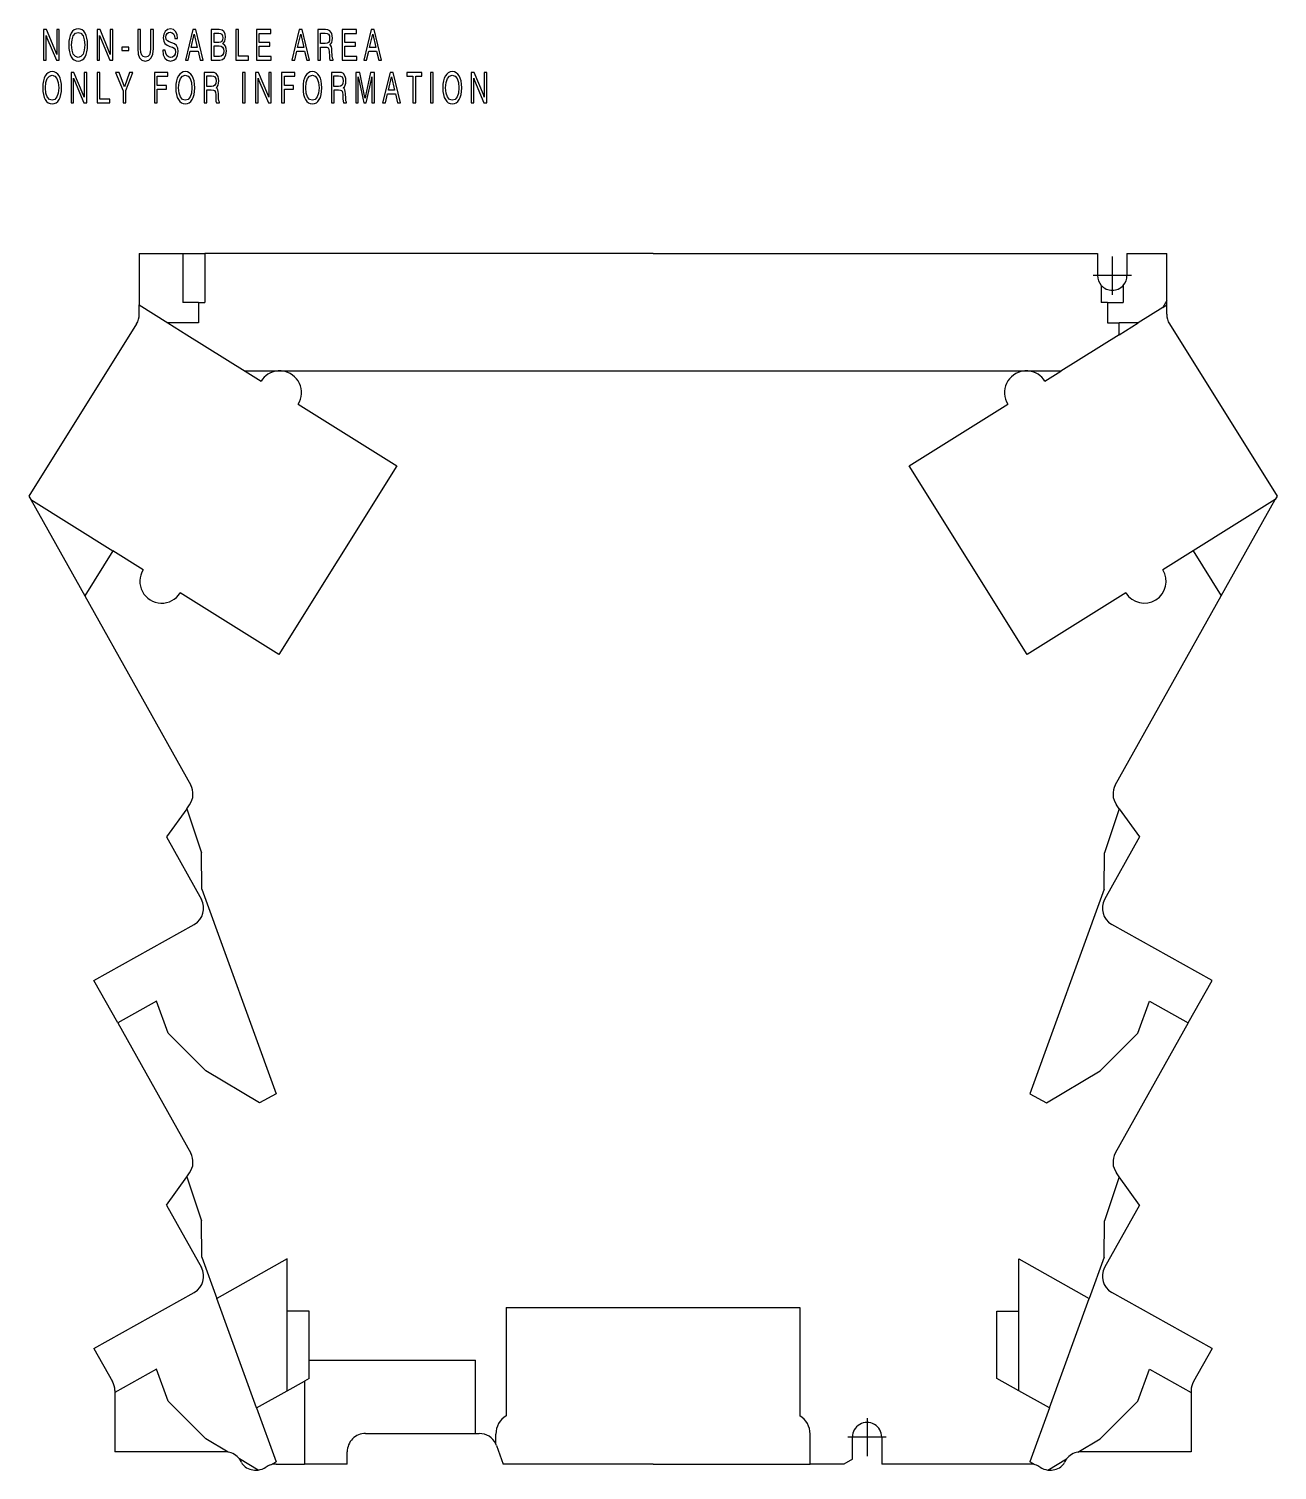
# Model space of a CAD drawing. Extents: x 57 to 160, y 105 to 223.
import ezdxf

# ---------------------------------------------------------------- set-up
doc = ezdxf.new("R2010")
doc.units = 0
doc.linetypes.add('DASHDOT', pattern=[18.5, 12, -3, 0.5, -3])
doc.linetypes.add('DASHED', pattern=[15, 12, -3])
doc.layers.get('0').update_dxf_attribs({"linetype": 'CONTINUOUS'})

msp = doc.modelspace()

# ---------------------------------------------------------------- linework, layer by layer
at = {"color": 7}
for p, q in [((66.529427, 204.722687), (70.079422, 204.722687)), ((66.529427, 204.722687), (66.529427, 200.523499)), ((70.079422, 204.722687), (71.879425, 204.722687)), ((70.079422, 204.722687), (70.079422, 200.722687)), ((108.529427, 204.722687), (71.879425, 204.722687)), ((71.879425, 204.722687), (71.879425, 200.722687)), ((108.529427, 204.722687), (144.879425, 204.722687)), ((144.879425, 204.722687), (144.879425, 202.922699)), ((147.279419, 204.722687), (150.529419, 204.722687)), ((147.279419, 204.722687), (147.279419, 202.922699)), ((150.529419, 200.90242), (150.529419, 204.722687)), ((145.179428, 202.128967), (145.179428, 200.722687)), ((146.979431, 202.128967), (146.979431, 200.722687)), ((66.529427, 199.765427), (66.529427, 200.523499)), ((66.529427, 200.523499), (68.851196, 199.072693)), ((71.379425, 200.722687), (70.079422, 200.722687)), ((71.379425, 200.722687), (71.379425, 199.072693)), ((71.379425, 200.722687), (71.879425, 200.722687)), ((145.679428, 200.722687), (145.179428, 200.722687)), ((145.679428, 200.722687), (146.979431, 200.722687)), ((145.679428, 200.722687), (145.679428, 199.072693)), ((150.529419, 200.90242), (150.202652, 200.318924)), ((150.202652, 200.318924), (150.529419, 200.523117)), ((150.529419, 200.523117), (150.529419, 200.90242)), ((150.529419, 199.765427), (150.529419, 200.523117)), ((150.202652, 200.318924), (148.208267, 199.072693)), ((66.301498, 198.970551), (57.49818, 184.882294)), ((70.429428, 199.072693), (68.851196, 199.072693)), ((68.851196, 199.072693), (70.429428, 198.086517)), ((71.379425, 199.072693), (70.429428, 199.072693)), ((70.429428, 198.086517), (75.172523, 195.122696)), ((146.629425, 198.086121), (141.886948, 195.122696)), ((145.679428, 199.072693), (146.629425, 199.072693)), ((146.629425, 198.086121), (148.208267, 199.072693)), ((146.629425, 198.086121), (146.629425, 199.072693)), ((148.208267, 199.072693), (146.629425, 199.072693)), ((150.757355, 198.970551), (159.560669, 184.882294)), ((77.763382, 195.122696), (75.172523, 195.122696)), ((75.172523, 195.122696), (76.489456, 194.299789)), ((138.818024, 195.122696), (78.24305, 195.122696)), ((141.886948, 195.122696), (139.293579, 195.122696)), ((140.56958, 194.2995), (141.886948, 195.122696)), ((79.516983, 192.407974), (87.583954, 187.367172)), ((129.47287, 187.365509), (137.542038, 192.4077)), ((87.583954, 187.367172), (77.939423, 171.932693)), ((139.117401, 171.93103), (129.47287, 187.365509)), ((57.49818, 184.882294), (57.65023, 184.610794)), ((57.65023, 184.610794), (64.372864, 180.410034)), ((57.65023, 184.610794), (62.068241, 176.721863)), ((159.408295, 184.610199), (152.686157, 180.409744)), ((154.990616, 176.721863), (159.408295, 184.610199)), ((159.560669, 184.882294), (159.408295, 184.610199)), ((64.372864, 180.410034), (62.068241, 176.721863)), ((66.844925, 178.865311), (64.372864, 180.410034)), ((152.686157, 180.409744), (150.214111, 178.865036)), ((152.686157, 180.409744), (154.990616, 176.721863)), ((77.939423, 171.932693), (69.872452, 176.973495)), ((147.186569, 176.973221), (139.117401, 171.93103)), ((62.068241, 176.721863), (70.73056, 161.254181)), ((146.328293, 161.254181), (154.990616, 176.721863)), ((70.406609, 159.321808), (68.742996, 157.010895)), ((70.406609, 159.321808), (70.639175, 159.644867)), ((70.406609, 159.321808), (71.618912, 155.725204)), ((146.652252, 159.321808), (145.439941, 155.725204)), ((146.652252, 159.321808), (146.419678, 159.644867)), ((146.652252, 159.321808), (148.315857, 157.010895)), ((68.742996, 157.010895), (71.601425, 151.906799)), ((148.315857, 157.010895), (145.457428, 151.906799)), ((71.629745, 152.755417), (71.618912, 155.725204)), ((145.429108, 152.755417), (145.439941, 155.725204)), ((71.629745, 152.755417), (77.729477, 135.99176)), ((145.429108, 152.755417), (139.329376, 135.99176)), ((62.824154, 145.272095), (71.02562, 149.865128)), ((154.234695, 145.272095), (146.033234, 149.865128)), ((64.765167, 141.806152), (62.824154, 145.272095)), ((152.293686, 141.806152), (154.234695, 145.272095)), ((67.928894, 143.577927), (64.765167, 141.806152)), ((68.880234, 140.96669), (67.928894, 143.577927)), ((148.178619, 140.96669), (149.129959, 143.577927)), ((149.129959, 143.577927), (152.293686, 141.806152)), ((64.765167, 141.806152), (70.73056, 131.154175)), ((152.293686, 141.806152), (146.328293, 131.154175)), ((71.97612, 137.883698), (68.880234, 140.96669)), ((145.082733, 137.883698), (148.178619, 140.96669)), ((76.34346, 135.269043), (71.97612, 137.883698)), ((140.715393, 135.269043), (145.082733, 137.883698)), ((77.729477, 135.99176), (76.34346, 135.269043)), ((139.329376, 135.99176), (140.715393, 135.269043)), ((68.742996, 126.910904), (70.406609, 129.221817)), ((70.406609, 129.221817), (70.639175, 129.544876)), ((70.406609, 129.221817), (71.618912, 125.625214)), ((146.652252, 129.221817), (145.439941, 125.625214)), ((146.652252, 129.221817), (146.419678, 129.544876)), ((148.315857, 126.910904), (146.652252, 129.221817)), ((68.742996, 126.910904), (71.601425, 121.806801)), ((148.315857, 126.910904), (145.457428, 121.806801)), ((71.629745, 122.655411), (71.618912, 125.625214)), ((145.429108, 122.655411), (145.439941, 125.625214)), ((71.629745, 122.655411), (72.862717, 119.266869)), ((145.429108, 122.655411), (144.196136, 119.266869)), ((78.629425, 122.496384), (72.862717, 119.266869)), ((78.629425, 118.222694), (78.629425, 122.496384)), ((138.429428, 118.222694), (138.429428, 122.496384)), ((138.429428, 122.496384), (144.196136, 119.266869)), ((62.824154, 115.172089), (71.02562, 119.765129)), ((76.119293, 110.316956), (72.862717, 119.266869)), ((140.93956, 110.316956), (144.196136, 119.266869)), ((154.234695, 115.172089), (146.033234, 119.765129)), ((80.429428, 118.222694), (78.629425, 118.222694)), ((78.629425, 111.722694), (78.629425, 118.222694)), ((80.429428, 114.222694), (80.429428, 118.222694)), ((96.529427, 118.532692), (96.529427, 109.673531)), ((96.529427, 118.532692), (120.529427, 118.532692)), ((120.529427, 118.532692), (120.529427, 109.673531)), ((136.629425, 112.722694), (136.629425, 118.222694)), ((136.629425, 118.222694), (138.429428, 118.222694)), ((138.429428, 111.722694), (138.429428, 118.222694)), ((62.824154, 115.172089), (64.338165, 112.468613)), ((154.234695, 115.172089), (152.720688, 112.468613)), ((67.928894, 113.477928), (64.529427, 111.574135)), ((68.880234, 110.866692), (67.928894, 113.477928)), ((80.429428, 112.722694), (80.429428, 114.222694)), ((80.429428, 114.222694), (94.029427, 114.222694)), ((94.029427, 108.222694), (94.029427, 114.222694)), ((148.178619, 110.866692), (149.129959, 113.477928)), ((149.129959, 113.477928), (152.529419, 111.574135)), ((78.629425, 111.714645), (80.029427, 112.49868)), ((80.429428, 112.722694), (80.029427, 112.49868)), ((80.029427, 112.49868), (80.029427, 105.722694)), ((138.429428, 111.714645), (136.629425, 112.722694)), ((64.529427, 111.73568), (64.529427, 111.574135)), ((64.529427, 111.574135), (64.529427, 106.722694)), ((71.97612, 107.783691), (68.880234, 110.866692)), ((76.119293, 110.316956), (78.629425, 111.722694)), ((78.629425, 111.722694), (78.629425, 111.714645)), ((140.93956, 110.316956), (138.429428, 111.722694)), ((138.429428, 111.722694), (138.429428, 111.714645)), ((145.082733, 107.783691), (148.178619, 110.866692)), ((152.529419, 111.73568), (152.529419, 111.574135)), ((152.529419, 111.574135), (152.529419, 106.722694)), ((76.119293, 110.316956), (77.729477, 105.891762)), ((140.93956, 110.316956), (139.329376, 105.891762)), ((73.784958, 106.700768), (71.97612, 107.783691)), ((85.029427, 108.222694), (94.029427, 108.222694)), ((94.029427, 108.222694), (94.32943, 108.222694)), ((95.679428, 107.376526), (95.679428, 108.172691)), ((121.379425, 105.722694), (121.379425, 108.172691)), ((124.829422, 106.122696), (124.829422, 107.922691)), ((127.229431, 107.922691), (127.229431, 105.722694)), ((143.273895, 106.700768), (145.082733, 107.783691)), ((73.529427, 106.722694), (64.529427, 106.722694)), ((76.235336, 105.233765), (74.711571, 106.146019)), ((83.529427, 105.722694), (83.529427, 106.722694)), ((95.738968, 107.235725), (96.289665, 105.722694)), ((124.829422, 106.122696), (124.136604, 105.722694)), ((140.823517, 105.233765), (142.34729, 106.146019)), ((152.529419, 106.722694), (143.529419, 106.722694)), ((77.28817, 105.661652), (77.729477, 105.891762)), ((77.711739, 105.722694), (80.029427, 105.722694)), ((83.529427, 105.722694), (80.029427, 105.722694)), ((108.529427, 105.722694), (96.289665, 105.722694)), ((108.529427, 105.722694), (121.379425, 105.722694)), ((124.136604, 105.722694), (121.379425, 105.722694)), ((139.347107, 105.722694), (127.229431, 105.722694)), ((139.770691, 105.661652), (139.329376, 105.891762))]:
    msp.add_line(p, q, dxfattribs=at)
at = {"color": 7, "linetype": 'DASHDOT'}
for p, q in [((146.079422, 204.482697), (146.079422, 201.362701)), ((147.639435, 202.922699), (144.519424, 202.922699)), ((126.029427, 109.482697), (126.029427, 106.362694)), ((127.589424, 107.922691), (124.469429, 107.922691))]:
    msp.add_line(p, q, dxfattribs=at)
at = {"color": 7, "linetype": 'DASHED'}
for p, q in [((78.243057, 195.122696), (77.763382, 195.122696)), ((139.293579, 195.122696), (138.818024, 195.122696))]:
    msp.add_line(p, q, dxfattribs=at)
at = {"color": 7}
for points in [[(58.701195, 220.543274), (58.911381, 220.543274), (58.911381, 222.570389), (58.972404, 222.386108), (59.747612, 220.543274), (59.987179, 220.543274), (59.987179, 223.043274), (59.776993, 223.043274), (59.776993, 221.016159), (59.702412, 221.228256), (58.943024, 223.043274), (58.701195, 223.043274)], [(60.762909, 221.791534), (60.774212, 221.492508), (60.814892, 221.231735), (60.880436, 221.005722), (60.968578, 220.817963), (61.079323, 220.668442), (61.210407, 220.560654), (61.361832, 220.498077), (61.5336, 220.47374), (61.703106, 220.498077), (61.85453, 220.560654), (61.985615, 220.668442), (62.096359, 220.817963), (62.184502, 221.005722), (62.247784, 221.231735), (62.286205, 221.492508), (62.302029, 221.791534), (62.288467, 222.087082), (62.247784, 222.34787), (62.182243, 222.573868), (62.096359, 222.761627), (61.985615, 222.911148), (61.85453, 223.018936), (61.703106, 223.084991), (61.5336, 223.109344), (61.361832, 223.084991), (61.210407, 223.018936), (61.079323, 222.911148), (60.968578, 222.761627), (60.880436, 222.573868), (60.814892, 222.34787), (60.774212, 222.087082)], [(60.99118, 221.791534), (61.02734, 222.222687), (61.135826, 222.546051), (61.30759, 222.744247), (61.5336, 222.813782), (61.757347, 222.744247), (61.929115, 222.546051), (62.035336, 222.222687), (62.073757, 221.791534), (62.035336, 221.356903), (61.929115, 221.033539), (61.757347, 220.835342), (61.5336, 220.769287), (61.30759, 220.835342), (61.135826, 221.033539), (61.02734, 221.356903)], [(63.077759, 220.543274), (63.287945, 220.543274), (63.287945, 222.570389), (63.348969, 222.386108), (64.124176, 220.543274), (64.363747, 220.543274), (64.363747, 223.043274), (64.153557, 223.043274), (64.153557, 221.016159), (64.078972, 221.228256), (63.319588, 223.043274), (63.077759, 223.043274)], [(66.40564, 221.492508), (66.441803, 221.043976), (66.557068, 220.727554), (66.746918, 220.539795), (67.015869, 220.47374), (67.300636, 220.539795), (67.50856, 220.731033), (67.635132, 221.04744), (67.67807, 221.492508), (67.67807, 223.043274), (67.456581, 223.043274), (67.456581, 221.489029), (67.429459, 221.183044), (67.352615, 220.970947), (67.223793, 220.8423), (67.040726, 220.800583), (66.8554, 220.8423), (66.726578, 220.967468), (66.649734, 221.183044), (66.627129, 221.489029), (66.627129, 223.043274), (66.40564, 223.043274)], [(68.442497, 221.36734), (68.492218, 220.984863), (68.61879, 220.706696), (68.815414, 220.536316), (69.079842, 220.477203), (69.339752, 220.536316), (69.536377, 220.69278), (69.660683, 220.939651), (69.703629, 221.266495), (69.667465, 221.537704), (69.570282, 221.742859), (69.407555, 221.871506), (69.197365, 221.961914), (68.975876, 222.041885), (68.822189, 222.121857), (68.731789, 222.236603), (68.704666, 222.427841), (68.727272, 222.587784), (68.799591, 222.716431), (68.910339, 222.796402), (69.06176, 222.827698), (69.215446, 222.792923), (69.33297, 222.692093), (69.409813, 222.528671), (69.445976, 222.309616), (69.656166, 222.309616), (69.61322, 222.643417), (69.497955, 222.893768), (69.317154, 223.053711), (69.075325, 223.109344), (68.833496, 223.053711), (68.650429, 222.900711), (68.532906, 222.667755), (68.494484, 222.368729), (68.528381, 222.09404), (68.630089, 221.906281), (68.801849, 221.777634), (69.039162, 221.676788), (69.23127, 221.600296), (69.371391, 221.523804), (69.455017, 221.409058), (69.484398, 221.228256), (69.455017, 221.040497), (69.375916, 220.894455), (69.249352, 220.804047), (69.077583, 220.772766), (68.903557, 220.811005), (68.772469, 220.932709), (68.686584, 221.116989), (68.654945, 221.36734)], [(70.296288, 220.543274), (70.524559, 220.543274), (70.698586, 221.290833), (71.338188, 221.290833), (71.509956, 220.543274), (71.749527, 220.543274), (71.143822, 223.043274), (70.899734, 223.043274)], [(72.416771, 220.543274), (73.106094, 220.543274), (73.336624, 220.595428), (73.508392, 220.748413), (73.616875, 220.981384), (73.655296, 221.290833), (73.63269, 221.513367), (73.571671, 221.690704), (73.474487, 221.819351), (73.345665, 221.892365), (73.445107, 221.979294), (73.519691, 222.100998), (73.56263, 222.250504), (73.578453, 222.434784), (73.544556, 222.699051), (73.449631, 222.890289), (73.29142, 223.00502), (73.072197, 223.043274), (72.416771, 223.043274)], [(74.412949, 220.543274), (75.445801, 220.543274), (75.445801, 220.85968), (74.636688, 220.85968), (74.636688, 223.043274), (74.412949, 223.043274)], [(76.122086, 220.543274), (77.299591, 220.543274), (77.299591, 220.856201), (76.341316, 220.856201), (76.341316, 221.694183), (77.20919, 221.694183), (77.20919, 221.986252), (76.341316, 221.986252), (76.341316, 222.73381), (77.281509, 222.73381), (77.281509, 223.043274), (76.122086, 223.043274)], [(79.004738, 220.543274), (79.233009, 220.543274), (79.407036, 221.290833), (80.046638, 221.290833), (80.218399, 220.543274), (80.45797, 220.543274), (79.852272, 223.043274), (79.608185, 223.043274)], [(81.125214, 223.043274), (81.125214, 220.543274), (81.344444, 220.543274), (81.344444, 221.614212), (81.701538, 221.614212), (81.873306, 221.603775), (81.97953, 221.55162), (82.038292, 221.433395), (82.063156, 221.21434), (82.076714, 220.887497), (82.088013, 220.689316), (82.119652, 220.543274), (82.375046, 220.543274), (82.375046, 220.612808), (82.320801, 220.713654), (82.300461, 220.904892), (82.282379, 221.315186), (82.266556, 221.489029), (82.237183, 221.624634), (82.182938, 221.718521), (82.097054, 221.781097), (82.191978, 221.874985), (82.262039, 222.003632), (82.304977, 222.160095), (82.320801, 222.351334), (82.304977, 222.546051), (82.266556, 222.716431), (82.110611, 222.956345), (81.945625, 223.029373), (81.755783, 223.043274)], [(83.125916, 220.543274), (84.303413, 220.543274), (84.303413, 220.856201), (83.345139, 220.856201), (83.345139, 221.694183), (84.213013, 221.694183), (84.213013, 221.986252), (83.345139, 221.986252), (83.345139, 222.73381), (84.285332, 222.73381), (84.285332, 223.043274), (83.125916, 223.043274)], [(84.889297, 220.543274), (85.117569, 220.543274), (85.291595, 221.290833), (85.931198, 221.290833), (86.102966, 220.543274), (86.342529, 220.543274), (85.736832, 223.043274), (85.492737, 223.043274)], [(70.766388, 221.582916), (71.021774, 222.685135), (71.272644, 221.582916)], [(72.63826, 221.99321), (72.63826, 222.758148), (73.042816, 222.758148), (73.180679, 222.73381), (73.277863, 222.664276), (73.336624, 222.54953), (73.356964, 222.386108), (73.334366, 222.208786), (73.273338, 222.083603), (73.16938, 222.014069), (73.024734, 221.99321)], [(72.63826, 220.845779), (72.63826, 221.715042), (73.060898, 221.715042), (73.221359, 221.690704), (73.336624, 221.614212), (73.404427, 221.482071), (73.429291, 221.294312), (73.406685, 221.099609), (73.341141, 220.960526), (73.232658, 220.873596), (73.085754, 220.845779)], [(79.474838, 221.582916), (79.730225, 222.685135), (79.981094, 221.582916)], [(81.342186, 222.751205), (81.71962, 222.751205), (81.880081, 222.73381), (81.997612, 222.671234), (82.067673, 222.54953), (82.092529, 222.344391), (82.067673, 222.132294), (81.99987, 221.996689), (81.882347, 221.92366), (81.71962, 221.902802), (81.342186, 221.902802)], [(85.359398, 221.582916), (85.614784, 222.685135), (85.865654, 221.582916)], [(65.114616, 221.325607), (65.661552, 221.325607), (65.661552, 221.600296), (65.114616, 221.600296)], [(58.633389, 218.291534), (58.644691, 217.992508), (58.685371, 217.731735), (58.750916, 217.505722), (58.839058, 217.317963), (58.949802, 217.168442), (59.080887, 217.060654), (59.232311, 216.998077), (59.404079, 216.97374), (59.573586, 216.998077), (59.72501, 217.060654), (59.856094, 217.168442), (59.966839, 217.317963), (60.054981, 217.505722), (60.118263, 217.731735), (60.156685, 217.992508), (60.172508, 218.291534), (60.158947, 218.587082), (60.118263, 218.84787), (60.052723, 219.073868), (59.966839, 219.261627), (59.856094, 219.411148), (59.72501, 219.518936), (59.573586, 219.584991), (59.404079, 219.609344), (59.232311, 219.584991), (59.080887, 219.518936), (58.949802, 219.411148), (58.839058, 219.261627), (58.750916, 219.073868), (58.685371, 218.84787), (58.644691, 218.587082)], [(58.86166, 218.291534), (58.89782, 218.722687), (59.006306, 219.046051), (59.17807, 219.244247), (59.404079, 219.313782), (59.627827, 219.244247), (59.799595, 219.046051), (59.905819, 218.722687), (59.944241, 218.291534), (59.905819, 217.856903), (59.799595, 217.533539), (59.627827, 217.335342), (59.404079, 217.269287), (59.17807, 217.335342), (59.006306, 217.533539), (58.89782, 217.856903)], [(60.948238, 217.043274), (61.158424, 217.043274), (61.158424, 219.070389), (61.219448, 218.886108), (61.994656, 217.043274), (62.234226, 217.043274), (62.234226, 219.543274), (62.024036, 219.543274), (62.024036, 217.516159), (61.949455, 217.728256), (61.190067, 219.543274), (60.948238, 219.543274)], [(63.080017, 217.043274), (64.112877, 217.043274), (64.112877, 217.35968), (63.303764, 217.35968), (63.303764, 219.543274), (63.080017, 219.543274)], [(65.419724, 217.043274), (65.419724, 218.069), (65.998306, 219.543274), (65.738396, 219.543274), (65.306725, 218.361084), (64.872787, 219.543274), (64.594795, 219.543274), (65.198235, 218.044662), (65.198235, 217.043274)], [(67.771255, 217.043274), (67.992744, 217.043274), (67.992744, 218.173309), (68.752129, 218.173309), (68.752129, 218.479294), (67.992744, 218.479294), (67.992744, 219.230347), (68.862877, 219.230347), (68.862877, 219.543274), (67.771255, 219.543274)], [(69.518822, 218.291534), (69.530121, 217.992508), (69.570801, 217.731735), (69.636345, 217.505722), (69.724487, 217.317963), (69.835236, 217.168442), (69.966316, 217.060654), (70.117744, 216.998077), (70.289513, 216.97374), (70.459015, 216.998077), (70.610443, 217.060654), (70.741524, 217.168442), (70.852272, 217.317963), (70.940414, 217.505722), (71.003693, 217.731735), (71.042114, 217.992508), (71.057938, 218.291534), (71.04438, 218.587082), (71.003693, 218.84787), (70.938156, 219.073868), (70.852272, 219.261627), (70.741524, 219.411148), (70.610443, 219.518936), (70.459015, 219.584991), (70.289513, 219.609344), (70.117744, 219.584991), (69.966316, 219.518936), (69.835236, 219.411148), (69.724487, 219.261627), (69.636345, 219.073868), (69.570801, 218.84787), (69.530121, 218.587082)], [(69.747093, 218.291534), (69.783249, 218.722687), (69.891739, 219.046051), (70.063499, 219.244247), (70.289513, 219.313782), (70.51326, 219.244247), (70.685028, 219.046051), (70.791245, 218.722687), (70.829666, 218.291534), (70.791245, 217.856903), (70.685028, 217.533539), (70.51326, 217.335342), (70.289513, 217.269287), (70.063499, 217.335342), (69.891739, 217.533539), (69.783249, 217.856903)], [(71.83593, 219.543274), (71.83593, 217.043274), (72.055161, 217.043274), (72.055161, 218.114212), (72.412247, 218.114212), (72.584015, 218.103775), (72.690239, 218.05162), (72.749001, 217.933395), (72.773865, 217.71434), (72.787422, 217.387497), (72.798721, 217.189316), (72.830368, 217.043274), (73.085754, 217.043274), (73.085754, 217.112808), (73.031509, 217.213654), (73.011169, 217.404892), (72.993088, 217.815186), (72.977272, 217.989029), (72.947891, 218.124634), (72.893646, 218.218521), (72.807762, 218.281097), (72.902687, 218.374985), (72.972748, 218.503632), (73.015694, 218.660095), (73.031509, 218.851334), (73.015694, 219.046051), (72.977272, 219.216431), (72.821327, 219.456345), (72.656342, 219.529373), (72.466492, 219.543274)], [(74.960403, 217.043274), (75.181892, 217.043274), (75.181892, 219.543274), (74.960403, 219.543274)], [(76.03447, 217.043274), (76.244659, 217.043274), (76.244659, 219.070389), (76.305679, 218.886108), (77.080887, 217.043274), (77.320457, 217.043274), (77.320457, 219.543274), (77.110268, 219.543274), (77.110268, 217.516159), (77.035683, 217.728256), (76.276299, 219.543274), (76.03447, 219.543274)], [(78.166245, 217.043274), (78.387741, 217.043274), (78.387741, 218.173309), (79.147125, 218.173309), (79.147125, 218.479294), (78.387741, 218.479294), (78.387741, 219.230347), (79.257866, 219.230347), (79.257866, 219.543274), (78.166245, 219.543274)], [(79.913818, 218.291534), (79.925117, 217.992508), (79.965797, 217.731735), (80.031342, 217.505722), (80.119484, 217.317963), (80.230225, 217.168442), (80.361313, 217.060654), (80.512741, 216.998077), (80.684502, 216.97374), (80.854012, 216.998077), (81.005432, 217.060654), (81.13652, 217.168442), (81.247261, 217.317963), (81.335403, 217.505722), (81.398689, 217.731735), (81.437111, 217.992508), (81.452927, 218.291534), (81.439369, 218.587082), (81.398689, 218.84787), (81.333145, 219.073868), (81.247261, 219.261627), (81.13652, 219.411148), (81.005432, 219.518936), (80.854012, 219.584991), (80.684502, 219.609344), (80.512741, 219.584991), (80.361313, 219.518936), (80.230225, 219.411148), (80.119484, 219.261627), (80.031342, 219.073868), (79.965797, 218.84787), (79.925117, 218.587082)], [(80.142082, 218.291534), (80.178246, 218.722687), (80.286728, 219.046051), (80.458496, 219.244247), (80.684502, 219.313782), (80.908249, 219.244247), (81.080017, 219.046051), (81.186241, 218.722687), (81.224663, 218.291534), (81.186241, 217.856903), (81.080017, 217.533539), (80.908249, 217.335342), (80.684502, 217.269287), (80.458496, 217.335342), (80.286728, 217.533539), (80.178246, 217.856903)], [(82.230927, 219.543274), (82.230927, 217.043274), (82.45015, 217.043274), (82.45015, 218.114212), (82.807243, 218.114212), (82.979012, 218.103775), (83.085236, 218.05162), (83.143997, 217.933395), (83.168854, 217.71434), (83.182419, 217.387497), (83.193718, 217.189316), (83.225357, 217.043274), (83.480751, 217.043274), (83.480751, 217.112808), (83.426506, 217.213654), (83.406166, 217.404892), (83.388084, 217.815186), (83.372269, 217.989029), (83.34288, 218.124634), (83.288643, 218.218521), (83.202759, 218.281097), (83.297684, 218.374985), (83.367744, 218.503632), (83.41069, 218.660095), (83.426506, 218.851334), (83.41069, 219.046051), (83.372269, 219.216431), (83.216316, 219.456345), (83.051331, 219.529373), (82.861488, 219.543274)], [(84.435028, 219.174713), (84.471184, 218.955658), (84.880264, 217.043274), (85.088188, 217.043274), (85.506302, 218.955658), (85.544724, 219.174713), (85.544724, 217.043274), (85.75943, 217.043274), (85.75943, 219.543274), (85.443024, 219.543274), (85.024902, 217.63089), (84.988747, 217.425751), (84.950325, 217.63089), (84.548027, 219.543274), (84.231613, 219.543274), (84.231613, 217.043274), (84.435028, 217.043274)], [(86.426682, 217.043274), (86.654953, 217.043274), (86.828979, 217.790833), (87.468582, 217.790833), (87.640343, 217.043274), (87.879913, 217.043274), (87.274216, 219.543274), (87.030121, 219.543274)], [(88.906509, 217.043274), (89.127998, 217.043274), (89.127998, 219.240768), (89.641037, 219.240768), (89.641037, 219.543274), (88.393471, 219.543274), (88.393471, 219.240768), (88.906509, 219.240768)], [(90.342186, 217.043274), (90.563675, 217.043274), (90.563675, 219.543274), (90.342186, 219.543274)], [(91.34845, 218.291534), (91.359749, 217.992508), (91.400429, 217.731735), (91.465973, 217.505722), (91.554115, 217.317963), (91.664856, 217.168442), (91.795944, 217.060654), (91.947372, 216.998077), (92.119141, 216.97374), (92.288643, 216.998077), (92.440063, 217.060654), (92.571152, 217.168442), (92.6819, 217.317963), (92.770035, 217.505722), (92.833321, 217.731735), (92.871742, 217.992508), (92.887566, 218.291534), (92.874008, 218.587082), (92.833321, 218.84787), (92.767776, 219.073868), (92.6819, 219.261627), (92.571152, 219.411148), (92.440063, 219.518936), (92.288643, 219.584991), (92.119141, 219.609344), (91.947372, 219.584991), (91.795944, 219.518936), (91.664856, 219.411148), (91.554115, 219.261627), (91.465973, 219.073868), (91.400429, 218.84787), (91.359749, 218.587082)], [(91.576721, 218.291534), (91.612877, 218.722687), (91.721359, 219.046051), (91.893127, 219.244247), (92.119141, 219.313782), (92.34288, 219.244247), (92.514648, 219.046051), (92.62088, 218.722687), (92.659302, 218.291534), (92.62088, 217.856903), (92.514648, 217.533539), (92.34288, 217.335342), (92.119141, 217.269287), (91.893127, 217.335342), (91.721359, 217.533539), (91.612877, 217.856903)], [(93.6633, 217.043274), (93.873482, 217.043274), (93.873482, 219.070389), (93.934509, 218.886108), (94.709717, 217.043274), (94.94928, 217.043274), (94.94928, 219.543274), (94.73909, 219.543274), (94.73909, 217.516159), (94.664513, 217.728256), (93.905121, 219.543274), (93.6633, 219.543274)], [(72.052895, 219.251205), (72.430328, 219.251205), (72.590797, 219.23381), (72.708321, 219.171234), (72.778381, 219.04953), (72.803246, 218.844391), (72.778381, 218.632294), (72.710579, 218.496689), (72.593056, 218.42366), (72.430328, 218.402802), (72.052895, 218.402802)], [(82.447891, 219.251205), (82.825325, 219.251205), (82.985794, 219.23381), (83.103317, 219.171234), (83.173378, 219.04953), (83.198242, 218.844391), (83.173378, 218.632294), (83.105576, 218.496689), (82.988052, 218.42366), (82.825325, 218.402802), (82.447891, 218.402802)], [(86.896774, 218.082916), (87.152168, 219.185135), (87.403038, 218.082916)]]:
    msp.add_lwpolyline(points, close=True, dxfattribs=at)
for centre, radius, start, end in [((146.079422, 202.922699), 1.2, 180.000005, 221.409615), ((146.079422, 202.922699), 1.2, 318.59038, 0), ((146.079422, 202.922699), 1.2, 221.409615, 318.59038), ((65.029427, 199.765427), 1.5, 328, 360), ((152.029419, 199.765427), 1.5, 180.000005, 212.000005), ((78.00322, 193.353882), 1.785, 97.721634, 147.999995), ((78.00322, 193.353882), 1.785, 82.278364, 97.721634), ((78.00322, 193.353882), 1.785, 328, 82.278364), ((139.055817, 193.353607), 1.785, 97.655039, 212.000005), ((139.055817, 193.353607), 1.785, 82.344959, 97.655039), ((139.055817, 193.353607), 1.785, 32, 82.344959), ((68.358688, 177.919403), 1.785, 147.999995, 328), ((148.700348, 177.919128), 1.785, 212.000005, 32), ((69.421814, 160.52124), 1.5, 324.250001, 29.249998), ((147.637039, 160.52124), 1.5, 150.750007, 215.749997), ((70.292679, 151.173874), 1.5, 299.250003, 29.249998), ((146.766174, 151.173874), 1.5, 150.750007, 240.750006), ((69.421814, 130.421249), 1.5, 324.250001, 29.249998), ((147.637039, 130.421249), 1.5, 150.750007, 215.749997), ((70.292679, 121.073868), 1.5, 299.250003, 29.249998), ((146.766174, 121.073868), 1.5, 150.750007, 240.750006), ((63.029427, 111.73568), 1.5, 360, 29.249998), ((154.029419, 111.73568), 1.5, 150.750007, 179.999995), ((97.429428, 108.172691), 1.75, 120.949727, 180.000005), ((119.629425, 108.172691), 1.75, 0, 59.050278), ((126.029427, 107.922691), 1.2, 0, 180.000005), ((85.029427, 106.722694), 1.5, 90.000003, 180.000005), ((94.32943, 106.722694), 1.5, 25.841934, 90.000003), ((94.32943, 106.722694), 1.5, 20.000001, 25.841934), ((73.529427, 105.222694), 1.5, 80.191455, 90.000003), ((73.529427, 105.222694), 1.5, 37.992026, 80.191455), ((73.529427, 105.222694), 1.5, 24.903947, 37.992026), ((143.529419, 105.222694), 1.5, 142.007979, 155.096056), ((143.529419, 105.222694), 1.5, 99.808543, 142.007979), ((143.529419, 105.222694), 1.5, 90.000003, 99.808543), ((75.706261, 106.23333), 0.9, 204.903944, 234.647396), ((76.053421, 106.722694), 1.5, 234.647396, 276.96578), ((76.053421, 106.722694), 1.5, 276.96578, 303.557311), ((77.711739, 104.222694), 1.5, 106.402367, 123.557316), ((77.711739, 104.222694), 1.5, 90.000003, 106.402367), ((139.347107, 104.222694), 1.5, 73.597638, 90.000003), ((139.347107, 104.222694), 1.5, 56.442689, 73.597638), ((141.005432, 106.722694), 1.5, 236.442684, 263.034222), ((141.005432, 106.722694), 1.5, 263.034222, 305.352602), ((141.3526, 106.23333), 0.9, 305.352602, 335.096053)]:
    msp.add_arc(centre, radius, start, end, dxfattribs=at)

doc.saveas('drawing.dxf')
